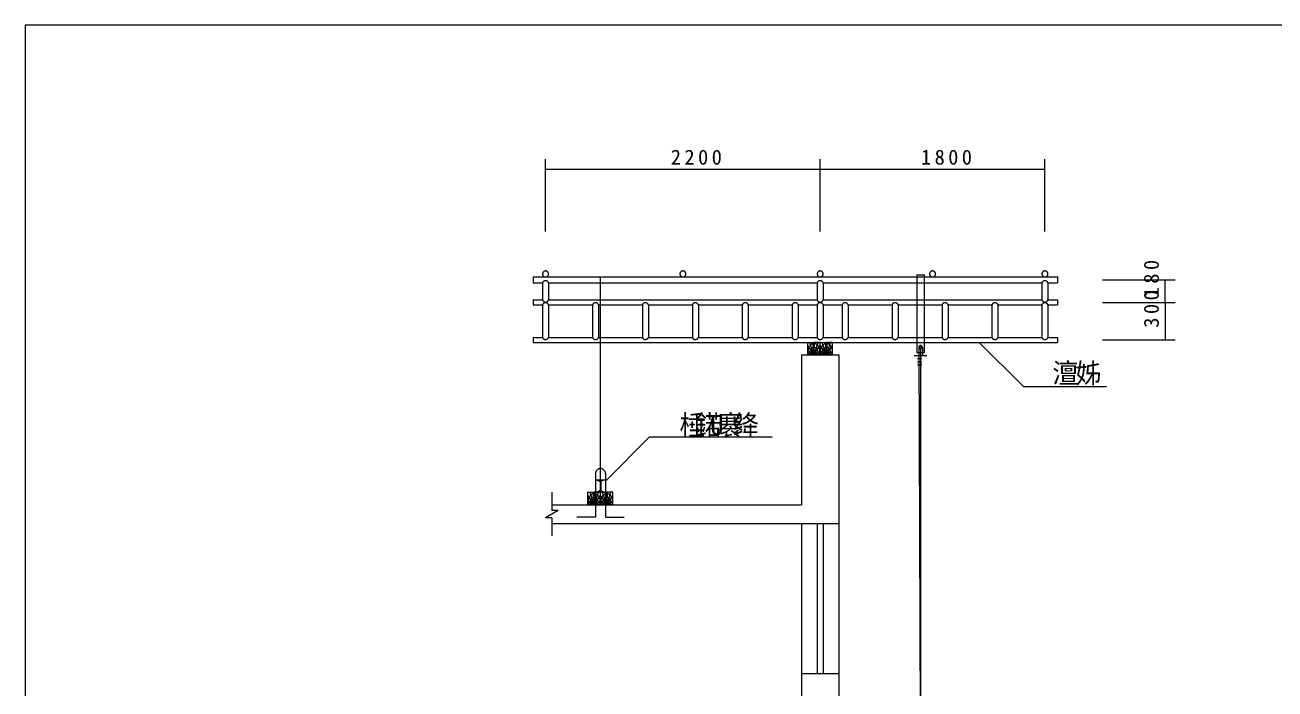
# Model space of a CAD drawing. Header units: metres. Extents: x 0 to 420, y 0 to 297.
# Drawn here: x 0 to 250.3, y 164.1 to 297 of the extents above; entities that cross this region are included whole.
import ezdxf

# ---------------------------------------------------------------- set-up
doc = ezdxf.new("R2010")
doc.units = ezdxf.units.M
doc.layers.add(' ', color=7, linetype='Continuous')
doc.layers.add('1651', color=7, linetype='Continuous')

msp = doc.modelspace()

# ---------------------------------------------------------------- linework, layer by layer
at = {"layer": ' '}
for p, q in [((104.24, 255.65), (104.24, 270.15)), ((104.24, 268.15), (159.24, 268.15)), ((159.24, 255.65), (159.24, 270.15)), ((159.24, 255.65), (159.24, 270.15)), ((159.24, 268.15), (204.24, 268.15)), ((204.24, 255.65), (204.24, 270.15)), ((101.76, 246.59), (206.74, 246.59)), ((101.76, 246.59), (101.76, 245.39)), ((101.76, 245.39), (103.64, 245.39)), ((103.64, 245.39), (103.64, 241.99)), ((104.84, 245.39), (158.64, 245.39)), ((104.84, 245.39), (104.84, 241.99)), ((115.24, 203.49), (115.24, 246.59)), ((158.64, 245.39), (158.64, 241.99)), ((159.84, 245.39), (203.64, 245.39)), ((159.84, 245.39), (159.84, 241.99)), ((178.59, 246.99), (178.59, 231.49)), ((178.59, 246.99), (180.09, 246.99)), ((180.09, 246.99), (180.09, 231.49)), ((203.64, 245.39), (203.64, 241.99)), ((204.84, 245.39), (206.74, 245.39)), ((204.84, 245.39), (204.84, 241.99)), ((206.74, 246.59), (206.74, 245.39)), ((215.8, 245.99), (230.3, 245.99)), ((228.3, 241.49), (228.3, 245.99)), ((101.76, 241.99), (101.76, 240.99)), ((101.76, 241.99), (103.64, 241.99)), ((101.76, 240.99), (103.64, 240.99)), ((103.64, 240.99), (103.64, 234.49)), ((104.84, 241.99), (158.64, 241.99)), ((104.84, 240.99), (113.64, 240.99)), ((104.84, 240.99), (104.84, 234.49)), ((113.64, 240.99), (113.64, 234.49)), ((114.84, 240.99), (114.84, 234.49)), ((114.84, 240.99), (123.64, 240.99)), ((123.64, 240.99), (123.64, 234.49)), ((124.84, 240.99), (124.84, 234.49)), ((124.84, 240.99), (133.64, 240.99)), ((133.64, 240.99), (133.64, 234.49)), ((134.84, 240.99), (143.64, 240.99)), ((134.84, 240.99), (134.84, 234.49)), ((143.64, 240.99), (143.64, 234.49)), ((144.84, 240.99), (153.64, 240.99)), ((144.84, 240.99), (144.84, 234.49)), ((153.64, 240.99), (153.64, 234.49)), ((154.84, 240.99), (158.64, 240.99)), ((154.84, 240.99), (154.84, 234.49)), ((158.64, 240.99), (158.64, 234.49)), ((159.84, 241.99), (203.64, 241.99)), ((159.84, 240.99), (163.64, 240.99)), ((159.84, 240.99), (159.84, 234.49)), ((163.64, 240.99), (163.64, 234.49)), ((164.84, 240.99), (173.64, 240.99)), ((164.84, 240.99), (164.84, 234.49)), ((173.64, 240.99), (173.64, 234.49)), ((174.84, 240.99), (174.84, 234.49)), ((174.84, 240.99), (183.64, 240.99)), ((183.64, 240.99), (183.64, 234.49)), ((184.84, 240.99), (193.64, 240.99)), ((184.84, 240.99), (184.84, 234.49)), ((193.64, 240.99), (193.64, 234.49)), ((194.84, 240.99), (203.64, 240.99)), ((194.84, 240.99), (194.84, 234.49)), ((203.64, 240.99), (203.64, 234.49)), ((204.84, 241.99), (206.74, 241.99)), ((204.84, 240.99), (206.74, 240.99)), ((204.84, 240.99), (204.84, 234.49)), ((206.74, 241.99), (206.74, 240.99)), ((215.8, 241.49), (230.3, 241.49)), ((215.8, 241.49), (230.3, 241.49)), ((228.3, 241.49), (228.3, 233.99)), ((228.3, 241.49), (228.3, 239.49)), ((101.76, 234.49), (101.76, 233.49)), ((101.76, 234.49), (103.64, 234.49)), ((101.76, 233.49), (206.74, 233.49)), ((104.84, 234.49), (113.64, 234.49)), ((114.84, 234.49), (123.64, 234.49)), ((124.84, 234.49), (133.64, 234.49)), ((134.84, 234.49), (143.64, 234.49)), ((144.84, 234.49), (153.64, 234.49)), ((154.84, 234.49), (158.64, 234.49)), ((156.74, 233.49), (157.99, 233.49)), ((156.74, 230.99), (156.74, 233.49)), ((157.99, 230.99), (157.17, 233.42)), ((157.99, 230.99), (157.86, 233.15)), ((157.99, 230.99), (157.99, 233.49)), ((159.24, 233.49), (157.99, 233.49)), ((157.99, 230.99), (157.99, 233.49)), ((157.99, 230.99), (158.82, 233.42)), ((157.99, 230.99), (158.12, 233.15)), ((159.24, 230.99), (159.24, 233.49)), ((159.24, 233.49), (160.49, 233.49)), ((159.24, 230.99), (159.24, 233.49)), ((160.49, 230.99), (159.67, 233.42)), ((159.84, 234.49), (163.64, 234.49)), ((160.49, 230.99), (160.36, 233.15)), ((161.74, 233.49), (160.49, 233.49)), ((160.49, 230.99), (160.49, 233.49)), ((160.49, 230.99), (160.49, 233.49)), ((160.49, 230.99), (161.32, 233.42)), ((160.49, 230.99), (160.62, 233.15)), ((161.74, 230.99), (161.74, 233.49)), ((164.84, 234.49), (173.64, 234.49)), ((174.84, 234.49), (183.64, 234.49)), ((184.84, 234.49), (193.64, 234.49)), ((191.09, 233.49), (199.93, 224.65)), ((194.84, 234.49), (203.64, 234.49)), ((204.84, 234.49), (206.74, 234.49)), ((206.74, 234.49), (206.74, 233.49)), ((215.8, 233.99), (230.3, 233.99)), ((156.74, 230.99), (157.99, 230.99)), ((157.99, 230.99), (156.81, 231.13)), ((157.99, 230.99), (156.82, 232.79)), ((157.99, 230.99), (156.87, 231.64)), ((157.99, 230.99), (159.16, 232.79)), ((157.99, 230.99), (159.11, 231.64)), ((157.99, 230.99), (159.17, 231.13)), ((159.24, 230.99), (157.99, 230.99)), ((159.24, 230.99), (160.49, 230.99)), ((160.49, 230.99), (159.31, 231.13)), ((160.49, 230.99), (159.32, 232.79)), ((160.49, 230.99), (159.37, 231.64)), ((160.49, 230.99), (161.66, 232.79)), ((160.49, 230.99), (161.61, 231.64)), ((160.49, 230.99), (161.67, 231.13)), ((161.74, 230.99), (160.49, 230.99)), ((178.09, 230.86), (180.59, 230.86)), ((178.59, 231.49), (180.09, 231.49)), ((178.97, 232.49), (179.34, 136.17)), ((179.34, 232.49), (179.34, 136.17)), ((179.34, 232.49), (179.34, 230.86)), ((179.7, 232.49), (179.7, 230.86)), ((178.72, 230.24), (179.59, 230.24)), ((178.72, 229.61), (179.59, 229.61)), ((178.72, 228.99), (179.59, 228.99)), ((199.93, 224.65), (216.55, 224.65)), ((116.24, 205.72), (125.08, 214.56)), ((125.08, 214.56), (149.65, 214.56)), ((114.24, 207.24), (114.24, 198.49)), ((114.39, 205.99), (115.09, 205.69)), ((114.39, 205.99), (116.09, 205.99)), ((115.18, 205.55), (115.18, 203.93)), ((115.3, 205.55), (115.3, 203.93)), ((116.09, 205.99), (115.4, 205.69)), ((116.24, 207.24), (116.24, 198.49)), ((112.74, 200.99), (112.74, 203.49)), ((112.74, 203.49), (113.99, 203.49)), ((113.99, 200.99), (112.82, 202.79)), ((113.99, 200.99), (113.17, 203.42)), ((113.99, 200.99), (113.86, 203.15)), ((113.99, 200.99), (113.99, 203.49)), ((113.99, 200.99), (113.99, 203.49)), ((115.24, 203.49), (113.99, 203.49)), ((113.99, 200.99), (114.82, 203.42)), ((113.99, 200.99), (114.12, 203.15)), ((113.99, 200.99), (115.16, 202.79)), ((115.09, 203.78), (114.39, 203.49)), ((114.39, 203.49), (116.09, 203.49)), ((115.24, 200.99), (115.24, 203.49)), ((115.24, 200.99), (115.24, 203.49)), ((115.24, 203.49), (116.49, 203.49)), ((116.49, 200.99), (115.32, 202.79)), ((115.4, 203.78), (116.09, 203.49)), ((116.49, 200.99), (115.67, 203.42)), ((116.49, 200.99), (116.36, 203.15)), ((116.49, 200.99), (116.49, 203.49)), ((116.49, 200.99), (116.49, 203.49)), ((117.74, 203.49), (116.49, 203.49)), ((116.49, 200.99), (117.32, 203.42)), ((116.49, 200.99), (116.62, 203.15)), ((116.49, 200.99), (117.66, 202.79)), ((117.74, 200.99), (117.74, 203.49)), ((112.74, 200.99), (113.99, 200.99)), ((113.99, 200.99), (112.81, 201.13)), ((113.99, 200.99), (112.87, 201.64)), ((113.99, 200.99), (115.11, 201.64)), ((113.99, 200.99), (115.17, 201.13)), ((115.24, 200.99), (113.99, 200.99)), ((115.24, 200.99), (116.49, 200.99)), ((116.49, 200.99), (115.31, 201.13)), ((116.49, 200.99), (115.37, 201.64)), ((116.49, 200.99), (117.61, 201.64)), ((116.49, 200.99), (117.67, 201.13)), ((117.74, 200.99), (116.49, 200.99)), ((114.24, 198.49), (110.49, 198.49)), ((116.24, 198.49), (119.99, 198.49))]:
    msp.add_line(p, q, dxfattribs=at)
for points in [[(104.84, 247.19), (104.84, 247.24), (104.83, 247.3), (104.82, 247.36), (104.8, 247.42), (104.77, 247.47), (104.74, 247.52), (104.71, 247.57), (104.67, 247.61), (104.62, 247.65), (104.58, 247.68), (104.52, 247.72), (104.47, 247.74), (104.42, 247.76), (104.36, 247.77), (104.3, 247.78), (104.24, 247.79), (104.18, 247.78), (104.12, 247.77), (104.07, 247.76), (104.01, 247.74), (103.96, 247.72), (103.91, 247.68), (103.86, 247.65), (103.82, 247.61), (103.78, 247.57), (103.74, 247.52), (103.71, 247.47), (103.69, 247.42), (103.67, 247.36), (103.65, 247.3), (103.64, 247.24), (103.64, 247.19), (103.64, 247.13), (103.65, 247.07), (103.67, 247.01), (103.69, 246.96), (103.71, 246.9), (103.74, 246.85), (103.78, 246.81), (103.82, 246.76), (103.86, 246.72), (103.91, 246.69), (103.96, 246.66), (104.01, 246.63), (104.07, 246.61), (104.12, 246.6), (104.18, 246.59), (104.24, 246.59), (104.3, 246.59), (104.36, 246.6), (104.42, 246.61), (104.47, 246.63), (104.52, 246.66), (104.58, 246.69), (104.62, 246.72), (104.67, 246.76), (104.71, 246.81), (104.74, 246.85), (104.77, 246.9), (104.8, 246.96), (104.82, 247.01), (104.83, 247.07), (104.84, 247.13), (104.84, 247.19)], [(104.84, 245.39), (104.82, 245.43), (104.8, 245.49), (104.77, 245.54), (104.73, 245.59), (104.69, 245.64), (104.64, 245.68), (104.59, 245.72), (104.54, 245.75), (104.48, 245.78), (104.42, 245.8), (104.36, 245.81), (104.3, 245.82), (104.24, 245.82), (104.18, 245.82), (104.12, 245.81), (104.06, 245.8), (104, 245.78), (103.94, 245.75), (103.89, 245.72), (103.84, 245.68), (103.8, 245.64), (103.75, 245.59), (103.72, 245.54), (103.69, 245.49), (103.66, 245.43), (103.64, 245.39)], [(132.34, 247.19), (132.34, 247.24), (132.33, 247.3), (132.32, 247.36), (132.3, 247.42), (132.27, 247.47), (132.24, 247.52), (132.21, 247.57), (132.17, 247.61), (132.12, 247.65), (132.08, 247.68), (132.02, 247.72), (131.97, 247.74), (131.92, 247.76), (131.86, 247.77), (131.8, 247.78), (131.74, 247.79), (131.68, 247.78), (131.62, 247.77), (131.57, 247.76), (131.51, 247.74), (131.46, 247.72), (131.41, 247.68), (131.36, 247.65), (131.32, 247.61), (131.28, 247.57), (131.24, 247.52), (131.21, 247.47), (131.19, 247.42), (131.17, 247.36), (131.15, 247.3), (131.14, 247.24), (131.14, 247.19), (131.14, 247.13), (131.15, 247.07), (131.17, 247.01), (131.19, 246.96), (131.21, 246.9), (131.24, 246.85), (131.28, 246.81), (131.32, 246.76), (131.36, 246.72), (131.41, 246.69), (131.46, 246.66), (131.51, 246.63), (131.57, 246.61), (131.62, 246.6), (131.68, 246.59), (131.74, 246.59), (131.8, 246.59), (131.86, 246.6), (131.92, 246.61), (131.97, 246.63), (132.02, 246.66), (132.08, 246.69), (132.12, 246.72), (132.17, 246.76), (132.21, 246.81), (132.24, 246.85), (132.27, 246.9), (132.3, 246.96), (132.32, 247.01), (132.33, 247.07), (132.34, 247.13), (132.34, 247.19)], [(159.84, 247.19), (159.84, 247.24), (159.83, 247.3), (159.82, 247.36), (159.8, 247.42), (159.77, 247.47), (159.74, 247.52), (159.71, 247.57), (159.67, 247.61), (159.62, 247.65), (159.58, 247.68), (159.52, 247.72), (159.47, 247.74), (159.42, 247.76), (159.36, 247.77), (159.3, 247.78), (159.24, 247.79), (159.18, 247.78), (159.12, 247.77), (159.07, 247.76), (159.01, 247.74), (158.96, 247.72), (158.91, 247.68), (158.86, 247.65), (158.82, 247.61), (158.78, 247.57), (158.74, 247.52), (158.71, 247.47), (158.69, 247.42), (158.67, 247.36), (158.65, 247.3), (158.64, 247.24), (158.64, 247.19), (158.64, 247.13), (158.65, 247.07), (158.67, 247.01), (158.69, 246.96), (158.71, 246.9), (158.74, 246.85), (158.78, 246.81), (158.82, 246.76), (158.86, 246.72), (158.91, 246.69), (158.96, 246.66), (159.01, 246.63), (159.07, 246.61), (159.12, 246.6), (159.18, 246.59), (159.24, 246.59), (159.3, 246.59), (159.36, 246.6), (159.42, 246.61), (159.47, 246.63), (159.52, 246.66), (159.58, 246.69), (159.62, 246.72), (159.67, 246.76), (159.71, 246.81), (159.74, 246.85), (159.77, 246.9), (159.8, 246.96), (159.82, 247.01), (159.83, 247.07), (159.84, 247.13), (159.84, 247.19)], [(159.84, 245.39), (159.82, 245.43), (159.8, 245.49), (159.77, 245.54), (159.73, 245.59), (159.69, 245.64), (159.64, 245.68), (159.59, 245.72), (159.54, 245.75), (159.48, 245.78), (159.42, 245.8), (159.36, 245.81), (159.3, 245.82), (159.24, 245.82), (159.18, 245.82), (159.12, 245.81), (159.06, 245.8), (159, 245.78), (158.94, 245.75), (158.89, 245.72), (158.84, 245.68), (158.8, 245.64), (158.75, 245.59), (158.72, 245.54), (158.69, 245.49), (158.66, 245.43), (158.64, 245.39)], [(182.34, 247.19), (182.34, 247.24), (182.33, 247.3), (182.32, 247.36), (182.3, 247.42), (182.27, 247.47), (182.24, 247.52), (182.21, 247.57), (182.17, 247.61), (182.12, 247.65), (182.08, 247.68), (182.02, 247.72), (181.97, 247.74), (181.92, 247.76), (181.86, 247.77), (181.8, 247.78), (181.74, 247.79), (181.68, 247.78), (181.62, 247.77), (181.57, 247.76), (181.51, 247.74), (181.46, 247.72), (181.41, 247.68), (181.36, 247.65), (181.32, 247.61), (181.28, 247.57), (181.24, 247.52), (181.21, 247.47), (181.19, 247.42), (181.17, 247.36), (181.15, 247.3), (181.14, 247.24), (181.14, 247.19), (181.14, 247.13), (181.15, 247.07), (181.17, 247.01), (181.19, 246.96), (181.21, 246.9), (181.24, 246.85), (181.28, 246.81), (181.32, 246.76), (181.36, 246.72), (181.41, 246.69), (181.46, 246.66), (181.51, 246.63), (181.57, 246.61), (181.62, 246.6), (181.68, 246.59), (181.74, 246.59), (181.8, 246.59), (181.86, 246.6), (181.92, 246.61), (181.97, 246.63), (182.02, 246.66), (182.08, 246.69), (182.12, 246.72), (182.17, 246.76), (182.21, 246.81), (182.24, 246.85), (182.27, 246.9), (182.3, 246.96), (182.32, 247.01), (182.33, 247.07), (182.34, 247.13), (182.34, 247.19)], [(204.84, 247.19), (204.84, 247.24), (204.83, 247.3), (204.82, 247.36), (204.8, 247.42), (204.77, 247.47), (204.74, 247.52), (204.71, 247.57), (204.67, 247.61), (204.62, 247.65), (204.58, 247.68), (204.52, 247.72), (204.47, 247.74), (204.42, 247.76), (204.36, 247.77), (204.3, 247.78), (204.24, 247.79), (204.18, 247.78), (204.12, 247.77), (204.07, 247.76), (204.01, 247.74), (203.96, 247.72), (203.91, 247.68), (203.86, 247.65), (203.82, 247.61), (203.78, 247.57), (203.74, 247.52), (203.71, 247.47), (203.69, 247.42), (203.67, 247.36), (203.65, 247.3), (203.64, 247.24), (203.64, 247.19), (203.64, 247.13), (203.65, 247.07), (203.67, 247.01), (203.69, 246.96), (203.71, 246.9), (203.74, 246.85), (203.78, 246.81), (203.82, 246.76), (203.86, 246.72), (203.91, 246.69), (203.96, 246.66), (204.01, 246.63), (204.07, 246.61), (204.12, 246.6), (204.18, 246.59), (204.24, 246.59), (204.3, 246.59), (204.36, 246.6), (204.42, 246.61), (204.47, 246.63), (204.52, 246.66), (204.58, 246.69), (204.62, 246.72), (204.67, 246.76), (204.71, 246.81), (204.74, 246.85), (204.77, 246.9), (204.8, 246.96), (204.82, 247.01), (204.83, 247.07), (204.84, 247.13), (204.84, 247.19)], [(204.84, 245.39), (204.82, 245.43), (204.8, 245.49), (204.77, 245.54), (204.73, 245.59), (204.69, 245.64), (204.64, 245.68), (204.59, 245.72), (204.54, 245.75), (204.48, 245.78), (204.42, 245.8), (204.36, 245.81), (204.3, 245.82), (204.24, 245.82), (204.18, 245.82), (204.12, 245.81), (204.06, 245.8), (204, 245.78), (203.94, 245.75), (203.89, 245.72), (203.84, 245.68), (203.8, 245.64), (203.75, 245.59), (203.72, 245.54), (203.69, 245.49), (203.66, 245.43), (203.64, 245.39)], [(103.64, 241.99), (103.66, 241.94), (103.69, 241.88), (103.72, 241.83), (103.75, 241.78), (103.8, 241.73), (103.84, 241.69), (103.89, 241.65), (103.94, 241.62), (104, 241.6), (104.06, 241.58), (104.12, 241.56), (104.18, 241.55), (104.24, 241.55), (104.3, 241.55), (104.36, 241.56), (104.42, 241.58), (104.48, 241.6), (104.54, 241.62), (104.59, 241.65), (104.64, 241.69), (104.69, 241.73), (104.73, 241.78), (104.77, 241.83), (104.8, 241.88), (104.82, 241.94), (104.84, 241.99)], [(104.84, 240.99), (104.82, 241.03), (104.8, 241.09), (104.77, 241.14), (104.73, 241.19), (104.69, 241.24), (104.64, 241.28), (104.59, 241.32), (104.54, 241.35), (104.48, 241.38), (104.42, 241.4), (104.36, 241.41), (104.3, 241.42), (104.24, 241.42), (104.18, 241.42), (104.12, 241.41), (104.06, 241.4), (104, 241.38), (103.94, 241.35), (103.89, 241.32), (103.84, 241.28), (103.8, 241.24), (103.75, 241.19), (103.72, 241.14), (103.69, 241.09), (103.66, 241.03), (103.64, 240.99)], [(114.84, 240.99), (114.82, 241.03), (114.8, 241.09), (114.77, 241.14), (114.73, 241.19), (114.69, 241.24), (114.64, 241.28), (114.59, 241.32), (114.54, 241.35), (114.48, 241.38), (114.42, 241.4), (114.36, 241.41), (114.3, 241.42), (114.24, 241.42), (114.18, 241.42), (114.12, 241.41), (114.06, 241.4), (114, 241.38), (113.94, 241.35), (113.89, 241.32), (113.84, 241.28), (113.8, 241.24), (113.75, 241.19), (113.72, 241.14), (113.69, 241.09), (113.66, 241.03), (113.64, 240.99)], [(124.84, 240.99), (124.82, 241.03), (124.8, 241.09), (124.77, 241.14), (124.73, 241.19), (124.69, 241.24), (124.64, 241.28), (124.59, 241.32), (124.54, 241.35), (124.48, 241.38), (124.42, 241.4), (124.36, 241.41), (124.3, 241.42), (124.24, 241.42), (124.18, 241.42), (124.12, 241.41), (124.06, 241.4), (124, 241.38), (123.94, 241.35), (123.89, 241.32), (123.84, 241.28), (123.8, 241.24), (123.75, 241.19), (123.72, 241.14), (123.69, 241.09), (123.66, 241.03), (123.64, 240.99)], [(134.84, 240.99), (134.82, 241.03), (134.8, 241.09), (134.77, 241.14), (134.73, 241.19), (134.69, 241.24), (134.64, 241.28), (134.59, 241.32), (134.54, 241.35), (134.48, 241.38), (134.42, 241.4), (134.36, 241.41), (134.3, 241.42), (134.24, 241.42), (134.18, 241.42), (134.12, 241.41), (134.06, 241.4), (134, 241.38), (133.94, 241.35), (133.89, 241.32), (133.84, 241.28), (133.8, 241.24), (133.75, 241.19), (133.72, 241.14), (133.69, 241.09), (133.66, 241.03), (133.64, 240.99)], [(144.84, 240.99), (144.82, 241.03), (144.8, 241.09), (144.77, 241.14), (144.73, 241.19), (144.69, 241.24), (144.64, 241.28), (144.59, 241.32), (144.54, 241.35), (144.48, 241.38), (144.42, 241.4), (144.36, 241.41), (144.3, 241.42), (144.24, 241.42), (144.18, 241.42), (144.12, 241.41), (144.06, 241.4), (144, 241.38), (143.94, 241.35), (143.89, 241.32), (143.84, 241.28), (143.8, 241.24), (143.75, 241.19), (143.72, 241.14), (143.69, 241.09), (143.66, 241.03), (143.64, 240.99)], [(154.84, 240.99), (154.82, 241.03), (154.8, 241.09), (154.77, 241.14), (154.73, 241.19), (154.69, 241.24), (154.64, 241.28), (154.59, 241.32), (154.54, 241.35), (154.48, 241.38), (154.42, 241.4), (154.36, 241.41), (154.3, 241.42), (154.24, 241.42), (154.18, 241.42), (154.12, 241.41), (154.06, 241.4), (154, 241.38), (153.94, 241.35), (153.89, 241.32), (153.84, 241.28), (153.8, 241.24), (153.75, 241.19), (153.72, 241.14), (153.69, 241.09), (153.66, 241.03), (153.64, 240.99)], [(158.64, 241.99), (158.66, 241.94), (158.69, 241.88), (158.72, 241.83), (158.75, 241.78), (158.8, 241.73), (158.84, 241.69), (158.89, 241.65), (158.94, 241.62), (159, 241.6), (159.06, 241.58), (159.12, 241.56), (159.18, 241.55), (159.24, 241.55), (159.3, 241.55), (159.36, 241.56), (159.42, 241.58), (159.48, 241.6), (159.54, 241.62), (159.59, 241.65), (159.64, 241.69), (159.69, 241.73), (159.73, 241.78), (159.77, 241.83), (159.8, 241.88), (159.82, 241.94), (159.84, 241.99)], [(159.84, 240.99), (159.82, 241.03), (159.8, 241.09), (159.77, 241.14), (159.73, 241.19), (159.69, 241.24), (159.64, 241.28), (159.59, 241.32), (159.54, 241.35), (159.48, 241.38), (159.42, 241.4), (159.36, 241.41), (159.3, 241.42), (159.24, 241.42), (159.18, 241.42), (159.12, 241.41), (159.06, 241.4), (159, 241.38), (158.94, 241.35), (158.89, 241.32), (158.84, 241.28), (158.8, 241.24), (158.75, 241.19), (158.72, 241.14), (158.69, 241.09), (158.66, 241.03), (158.64, 240.99)], [(164.84, 240.99), (164.82, 241.03), (164.8, 241.09), (164.77, 241.14), (164.73, 241.19), (164.69, 241.24), (164.64, 241.28), (164.59, 241.32), (164.54, 241.35), (164.48, 241.38), (164.42, 241.4), (164.36, 241.41), (164.3, 241.42), (164.24, 241.42), (164.18, 241.42), (164.12, 241.41), (164.06, 241.4), (164, 241.38), (163.94, 241.35), (163.89, 241.32), (163.84, 241.28), (163.8, 241.24), (163.75, 241.19), (163.72, 241.14), (163.69, 241.09), (163.66, 241.03), (163.64, 240.99)], [(174.84, 240.99), (174.82, 241.03), (174.8, 241.09), (174.77, 241.14), (174.73, 241.19), (174.69, 241.24), (174.64, 241.28), (174.59, 241.32), (174.54, 241.35), (174.48, 241.38), (174.42, 241.4), (174.36, 241.41), (174.3, 241.42), (174.24, 241.42), (174.18, 241.42), (174.12, 241.41), (174.06, 241.4), (174, 241.38), (173.94, 241.35), (173.89, 241.32), (173.84, 241.28), (173.8, 241.24), (173.75, 241.19), (173.72, 241.14), (173.69, 241.09), (173.66, 241.03), (173.64, 240.99)], [(184.84, 240.99), (184.82, 241.03), (184.8, 241.09), (184.77, 241.14), (184.73, 241.19), (184.69, 241.24), (184.64, 241.28), (184.59, 241.32), (184.54, 241.35), (184.48, 241.38), (184.42, 241.4), (184.36, 241.41), (184.3, 241.42), (184.24, 241.42), (184.18, 241.42), (184.12, 241.41), (184.06, 241.4), (184, 241.38), (183.94, 241.35), (183.89, 241.32), (183.84, 241.28), (183.8, 241.24), (183.75, 241.19), (183.72, 241.14), (183.69, 241.09), (183.66, 241.03), (183.64, 240.99)], [(194.84, 240.99), (194.82, 241.03), (194.8, 241.09), (194.77, 241.14), (194.73, 241.19), (194.69, 241.24), (194.64, 241.28), (194.59, 241.32), (194.54, 241.35), (194.48, 241.38), (194.42, 241.4), (194.36, 241.41), (194.3, 241.42), (194.24, 241.42), (194.18, 241.42), (194.12, 241.41), (194.06, 241.4), (194, 241.38), (193.94, 241.35), (193.89, 241.32), (193.84, 241.28), (193.8, 241.24), (193.75, 241.19), (193.72, 241.14), (193.69, 241.09), (193.66, 241.03), (193.64, 240.99)], [(203.64, 241.99), (203.66, 241.94), (203.69, 241.88), (203.72, 241.83), (203.75, 241.78), (203.8, 241.73), (203.84, 241.69), (203.89, 241.65), (203.94, 241.62), (204, 241.6), (204.06, 241.58), (204.12, 241.56), (204.18, 241.55), (204.24, 241.55), (204.3, 241.55), (204.36, 241.56), (204.42, 241.58), (204.48, 241.6), (204.54, 241.62), (204.59, 241.65), (204.64, 241.69), (204.69, 241.73), (204.73, 241.78), (204.77, 241.83), (204.8, 241.88), (204.82, 241.94), (204.84, 241.99)], [(204.84, 240.99), (204.82, 241.03), (204.8, 241.09), (204.77, 241.14), (204.73, 241.19), (204.69, 241.24), (204.64, 241.28), (204.59, 241.32), (204.54, 241.35), (204.48, 241.38), (204.42, 241.4), (204.36, 241.41), (204.3, 241.42), (204.24, 241.42), (204.18, 241.42), (204.12, 241.41), (204.06, 241.4), (204, 241.38), (203.94, 241.35), (203.89, 241.32), (203.84, 241.28), (203.8, 241.24), (203.75, 241.19), (203.72, 241.14), (203.69, 241.09), (203.66, 241.03), (203.64, 240.99)], [(103.64, 234.49), (103.66, 234.44), (103.69, 234.38), (103.72, 234.33), (103.75, 234.28), (103.8, 234.23), (103.84, 234.19), (103.89, 234.15), (103.94, 234.12), (104, 234.1), (104.06, 234.08), (104.12, 234.06), (104.18, 234.05), (104.24, 234.05), (104.3, 234.05), (104.36, 234.06), (104.42, 234.08), (104.48, 234.1), (104.54, 234.12), (104.59, 234.15), (104.64, 234.19), (104.69, 234.23), (104.73, 234.28), (104.77, 234.33), (104.8, 234.38), (104.82, 234.44), (104.84, 234.49)], [(113.64, 234.49), (113.66, 234.44), (113.69, 234.38), (113.72, 234.33), (113.75, 234.28), (113.8, 234.23), (113.84, 234.19), (113.89, 234.15), (113.94, 234.12), (114, 234.1), (114.06, 234.08), (114.12, 234.06), (114.18, 234.05), (114.24, 234.05), (114.3, 234.05), (114.36, 234.06), (114.42, 234.08), (114.48, 234.1), (114.54, 234.12), (114.59, 234.15), (114.64, 234.19), (114.69, 234.23), (114.73, 234.28), (114.77, 234.33), (114.8, 234.38), (114.82, 234.44), (114.84, 234.49)], [(123.64, 234.49), (123.66, 234.44), (123.69, 234.38), (123.72, 234.33), (123.75, 234.28), (123.8, 234.23), (123.84, 234.19), (123.89, 234.15), (123.94, 234.12), (124, 234.1), (124.06, 234.08), (124.12, 234.06), (124.18, 234.05), (124.24, 234.05), (124.3, 234.05), (124.36, 234.06), (124.42, 234.08), (124.48, 234.1), (124.54, 234.12), (124.59, 234.15), (124.64, 234.19), (124.69, 234.23), (124.73, 234.28), (124.77, 234.33), (124.8, 234.38), (124.82, 234.44), (124.84, 234.49)], [(133.64, 234.49), (133.66, 234.44), (133.69, 234.38), (133.72, 234.33), (133.75, 234.28), (133.8, 234.23), (133.84, 234.19), (133.89, 234.15), (133.94, 234.12), (134, 234.1), (134.06, 234.08), (134.12, 234.06), (134.18, 234.05), (134.24, 234.05), (134.3, 234.05), (134.36, 234.06), (134.42, 234.08), (134.48, 234.1), (134.54, 234.12), (134.59, 234.15), (134.64, 234.19), (134.69, 234.23), (134.73, 234.28), (134.77, 234.33), (134.8, 234.38), (134.82, 234.44), (134.84, 234.49)], [(143.64, 234.49), (143.66, 234.44), (143.69, 234.38), (143.72, 234.33), (143.75, 234.28), (143.8, 234.23), (143.84, 234.19), (143.89, 234.15), (143.94, 234.12), (144, 234.1), (144.06, 234.08), (144.12, 234.06), (144.18, 234.05), (144.24, 234.05), (144.3, 234.05), (144.36, 234.06), (144.42, 234.08), (144.48, 234.1), (144.54, 234.12), (144.59, 234.15), (144.64, 234.19), (144.69, 234.23), (144.73, 234.28), (144.77, 234.33), (144.8, 234.38), (144.82, 234.44), (144.84, 234.49)], [(153.64, 234.49), (153.66, 234.44), (153.69, 234.38), (153.72, 234.33), (153.75, 234.28), (153.8, 234.23), (153.84, 234.19), (153.89, 234.15), (153.94, 234.12), (154, 234.1), (154.06, 234.08), (154.12, 234.06), (154.18, 234.05), (154.24, 234.05), (154.3, 234.05), (154.36, 234.06), (154.42, 234.08), (154.48, 234.1), (154.54, 234.12), (154.59, 234.15), (154.64, 234.19), (154.69, 234.23), (154.73, 234.28), (154.77, 234.33), (154.8, 234.38), (154.82, 234.44), (154.84, 234.49)], [(157.99, 233.32), (157.82, 233.26), (157.68, 233.19), (157.54, 233.1), (157.4, 233), (157.28, 232.89), (157.17, 232.77), (157.07, 232.64), (156.99, 232.5), (156.92, 232.35), (156.86, 232.2), (156.82, 232.04), (156.8, 231.87), (156.79, 231.71), (156.8, 231.55), (156.82, 231.38), (156.86, 231.22), (156.92, 231.07), (156.96, 230.99)], [(159.03, 230.99), (159.07, 231.07), (159.12, 231.22), (159.16, 231.38), (159.18, 231.55), (159.19, 231.71), (159.18, 231.87), (159.16, 232.04), (159.12, 232.2), (159.07, 232.35), (158.99, 232.5), (158.91, 232.64), (158.81, 232.77), (158.7, 232.89), (158.58, 233), (158.45, 233.1), (158.31, 233.19), (158.16, 233.26), (158, 233.31), (157.99, 233.32)], [(158.64, 234.49), (158.66, 234.44), (158.69, 234.38), (158.72, 234.33), (158.75, 234.28), (158.8, 234.23), (158.84, 234.19), (158.89, 234.15), (158.94, 234.12), (159, 234.1), (159.06, 234.08), (159.12, 234.06), (159.18, 234.05), (159.24, 234.05), (159.3, 234.05), (159.36, 234.06), (159.42, 234.08), (159.48, 234.1), (159.54, 234.12), (159.59, 234.15), (159.64, 234.19), (159.69, 234.23), (159.73, 234.28), (159.77, 234.33), (159.8, 234.38), (159.82, 234.44), (159.84, 234.49)], [(160.49, 233.32), (160.32, 233.26), (160.18, 233.19), (160.04, 233.1), (159.9, 233), (159.78, 232.89), (159.67, 232.77), (159.57, 232.64), (159.49, 232.5), (159.42, 232.35), (159.36, 232.2), (159.32, 232.04), (159.3, 231.87), (159.29, 231.71), (159.3, 231.55), (159.32, 231.38), (159.36, 231.22), (159.42, 231.07), (159.46, 230.99)], [(161.53, 230.99), (161.57, 231.07), (161.62, 231.22), (161.66, 231.38), (161.68, 231.55), (161.69, 231.71), (161.68, 231.87), (161.66, 232.04), (161.62, 232.2), (161.57, 232.35), (161.49, 232.5), (161.41, 232.64), (161.31, 232.77), (161.2, 232.89), (161.08, 233), (160.95, 233.1), (160.81, 233.19), (160.66, 233.26), (160.5, 233.31), (160.49, 233.32)], [(163.64, 234.49), (163.66, 234.44), (163.69, 234.38), (163.72, 234.33), (163.75, 234.28), (163.8, 234.23), (163.84, 234.19), (163.89, 234.15), (163.94, 234.12), (164, 234.1), (164.06, 234.08), (164.12, 234.06), (164.18, 234.05), (164.24, 234.05), (164.3, 234.05), (164.36, 234.06), (164.42, 234.08), (164.48, 234.1), (164.54, 234.12), (164.59, 234.15), (164.64, 234.19), (164.69, 234.23), (164.73, 234.28), (164.77, 234.33), (164.8, 234.38), (164.82, 234.44), (164.84, 234.49)], [(173.64, 234.49), (173.66, 234.44), (173.69, 234.38), (173.72, 234.33), (173.75, 234.28), (173.8, 234.23), (173.84, 234.19), (173.89, 234.15), (173.94, 234.12), (174, 234.1), (174.06, 234.08), (174.12, 234.06), (174.18, 234.05), (174.24, 234.05), (174.3, 234.05), (174.36, 234.06), (174.42, 234.08), (174.48, 234.1), (174.54, 234.12), (174.59, 234.15), (174.64, 234.19), (174.69, 234.23), (174.73, 234.28), (174.77, 234.33), (174.8, 234.38), (174.82, 234.44), (174.84, 234.49)], [(179.7, 232.49), (179.7, 232.52), (179.69, 232.56), (179.68, 232.59), (179.67, 232.62), (179.66, 232.66), (179.64, 232.69), (179.62, 232.72), (179.59, 232.74), (179.57, 232.77), (179.54, 232.79), (179.51, 232.81), (179.48, 232.82), (179.44, 232.83), (179.41, 232.84), (179.37, 232.85), (179.34, 232.85), (179.3, 232.85), (179.27, 232.84), (179.23, 232.83), (179.2, 232.82), (179.17, 232.81), (179.14, 232.79), (179.11, 232.77), (179.08, 232.74), (179.06, 232.72), (179.04, 232.69), (179.02, 232.66), (179, 232.62), (178.99, 232.59), (178.98, 232.56), (178.98, 232.52), (178.97, 232.49), (178.97, 232.49)], [(183.64, 234.49), (183.66, 234.44), (183.69, 234.38), (183.72, 234.33), (183.75, 234.28), (183.8, 234.23), (183.84, 234.19), (183.89, 234.15), (183.94, 234.12), (184, 234.1), (184.06, 234.08), (184.12, 234.06), (184.18, 234.05), (184.24, 234.05), (184.3, 234.05), (184.36, 234.06), (184.42, 234.08), (184.48, 234.1), (184.54, 234.12), (184.59, 234.15), (184.64, 234.19), (184.69, 234.23), (184.73, 234.28), (184.77, 234.33), (184.8, 234.38), (184.82, 234.44), (184.84, 234.49)], [(193.64, 234.49), (193.66, 234.44), (193.69, 234.38), (193.72, 234.33), (193.75, 234.28), (193.8, 234.23), (193.84, 234.19), (193.89, 234.15), (193.94, 234.12), (194, 234.1), (194.06, 234.08), (194.12, 234.06), (194.18, 234.05), (194.24, 234.05), (194.3, 234.05), (194.36, 234.06), (194.42, 234.08), (194.48, 234.1), (194.54, 234.12), (194.59, 234.15), (194.64, 234.19), (194.69, 234.23), (194.73, 234.28), (194.77, 234.33), (194.8, 234.38), (194.82, 234.44), (194.84, 234.49)], [(203.64, 234.49), (203.66, 234.44), (203.69, 234.38), (203.72, 234.33), (203.75, 234.28), (203.8, 234.23), (203.84, 234.19), (203.89, 234.15), (203.94, 234.12), (204, 234.1), (204.06, 234.08), (204.12, 234.06), (204.18, 234.05), (204.24, 234.05), (204.3, 234.05), (204.36, 234.06), (204.42, 234.08), (204.48, 234.1), (204.54, 234.12), (204.59, 234.15), (204.64, 234.19), (204.69, 234.23), (204.73, 234.28), (204.77, 234.33), (204.8, 234.38), (204.82, 234.44), (204.84, 234.49)], [(157.99, 232.51), (157.89, 232.49), (157.8, 232.45), (157.71, 232.41), (157.62, 232.36), (157.54, 232.3), (157.46, 232.23), (157.4, 232.16), (157.34, 232.08), (157.29, 231.99), (157.24, 231.9), (157.21, 231.81), (157.19, 231.71), (157.17, 231.61), (157.17, 231.51), (157.17, 231.41), (157.19, 231.31), (157.21, 231.21), (157.24, 231.12), (157.29, 231.03), (157.31, 230.99)], [(157.99, 231.93), (157.94, 231.91), (157.88, 231.89), (157.83, 231.87), (157.78, 231.84), (157.73, 231.8), (157.69, 231.76), (157.65, 231.72), (157.61, 231.67), (157.58, 231.62), (157.56, 231.56), (157.53, 231.51), (157.52, 231.45), (157.51, 231.39), (157.51, 231.33), (157.51, 231.27), (157.52, 231.21), (157.53, 231.15), (157.56, 231.1), (157.58, 231.04), (157.61, 230.99), (157.62, 230.99)], [(157.99, 231.47), (157.97, 231.46), (157.94, 231.44), (157.91, 231.43), (157.89, 231.41), (157.86, 231.39), (157.84, 231.37), (157.82, 231.34), (157.81, 231.31), (157.79, 231.29), (157.78, 231.26), (157.78, 231.23), (157.77, 231.2), (157.77, 231.17), (157.77, 231.13), (157.78, 231.1), (157.78, 231.07), (157.79, 231.04), (157.81, 231.02), (157.82, 230.99), (157.83, 230.99)], [(158.67, 230.99), (158.7, 231.03), (158.74, 231.12), (158.77, 231.21), (158.8, 231.31), (158.81, 231.41), (158.82, 231.51), (158.81, 231.61), (158.8, 231.71), (158.77, 231.81), (158.74, 231.9), (158.7, 231.99), (158.65, 232.08), (158.59, 232.16), (158.52, 232.23), (158.45, 232.3), (158.36, 232.36), (158.28, 232.41), (158.19, 232.45), (158.09, 232.49), (158, 232.51), (157.99, 232.51)], [(158.37, 230.99), (158.37, 230.99), (158.4, 231.04), (158.43, 231.1), (158.45, 231.15), (158.46, 231.21), (158.47, 231.27), (158.48, 231.33), (158.47, 231.39), (158.46, 231.45), (158.45, 231.51), (158.43, 231.56), (158.4, 231.62), (158.37, 231.67), (158.34, 231.72), (158.3, 231.76), (158.25, 231.8), (158.2, 231.84), (158.15, 231.87), (158.1, 231.89), (158.04, 231.91), (157.99, 231.93)], [(158.16, 230.99), (158.16, 230.99), (158.18, 231.02), (158.19, 231.04), (158.2, 231.07), (158.21, 231.1), (158.21, 231.13), (158.21, 231.17), (158.21, 231.2), (158.21, 231.23), (158.2, 231.26), (158.19, 231.29), (158.18, 231.31), (158.16, 231.34), (158.14, 231.37), (158.12, 231.39), (158.1, 231.41), (158.07, 231.43), (158.05, 231.44), (158.02, 231.46), (157.99, 231.47)], [(160.49, 232.51), (160.39, 232.49), (160.3, 232.45), (160.21, 232.41), (160.12, 232.36), (160.04, 232.3), (159.96, 232.23), (159.9, 232.16), (159.84, 232.08), (159.79, 231.99), (159.74, 231.9), (159.71, 231.81), (159.69, 231.71), (159.67, 231.61), (159.67, 231.51), (159.67, 231.41), (159.69, 231.31), (159.71, 231.21), (159.74, 231.12), (159.79, 231.03), (159.81, 230.99)], [(160.49, 231.93), (160.44, 231.91), (160.38, 231.89), (160.33, 231.87), (160.28, 231.84), (160.23, 231.8), (160.19, 231.76), (160.15, 231.72), (160.11, 231.67), (160.08, 231.62), (160.06, 231.56), (160.03, 231.51), (160.02, 231.45), (160.01, 231.39), (160.01, 231.33), (160.01, 231.27), (160.02, 231.21), (160.03, 231.15), (160.06, 231.1), (160.08, 231.04), (160.11, 230.99), (160.12, 230.99)], [(160.49, 231.47), (160.47, 231.46), (160.44, 231.44), (160.41, 231.43), (160.39, 231.41), (160.36, 231.39), (160.34, 231.37), (160.32, 231.34), (160.31, 231.31), (160.29, 231.29), (160.28, 231.26), (160.28, 231.23), (160.27, 231.2), (160.27, 231.17), (160.27, 231.13), (160.28, 231.1), (160.28, 231.07), (160.29, 231.04), (160.31, 231.02), (160.32, 230.99), (160.33, 230.99)], [(161.17, 230.99), (161.2, 231.03), (161.24, 231.12), (161.27, 231.21), (161.3, 231.31), (161.31, 231.41), (161.32, 231.51), (161.31, 231.61), (161.3, 231.71), (161.27, 231.81), (161.24, 231.9), (161.2, 231.99), (161.15, 232.08), (161.09, 232.16), (161.02, 232.23), (160.95, 232.3), (160.86, 232.36), (160.78, 232.41), (160.69, 232.45), (160.59, 232.49), (160.5, 232.51), (160.49, 232.51)], [(160.87, 230.99), (160.87, 230.99), (160.9, 231.04), (160.93, 231.1), (160.95, 231.15), (160.96, 231.21), (160.97, 231.27), (160.98, 231.33), (160.97, 231.39), (160.96, 231.45), (160.95, 231.51), (160.93, 231.56), (160.9, 231.62), (160.87, 231.67), (160.84, 231.72), (160.8, 231.76), (160.75, 231.8), (160.7, 231.84), (160.65, 231.87), (160.6, 231.89), (160.54, 231.91), (160.49, 231.93)], [(160.66, 230.99), (160.66, 230.99), (160.68, 231.02), (160.69, 231.04), (160.7, 231.07), (160.71, 231.1), (160.71, 231.13), (160.71, 231.17), (160.71, 231.2), (160.71, 231.23), (160.7, 231.26), (160.69, 231.29), (160.68, 231.31), (160.66, 231.34), (160.64, 231.37), (160.62, 231.39), (160.6, 231.41), (160.57, 231.43), (160.55, 231.44), (160.52, 231.46), (160.49, 231.47)], [(179.59, 232.49), (179.59, 232.51), (179.58, 232.53), (179.58, 232.56), (179.57, 232.58), (179.56, 232.6), (179.54, 232.62), (179.53, 232.64), (179.51, 232.66), (179.5, 232.68), (179.48, 232.69), (179.45, 232.71), (179.43, 232.72), (179.41, 232.73), (179.39, 232.73), (179.36, 232.73), (179.34, 232.74), (179.31, 232.73), (179.29, 232.73), (179.26, 232.73), (179.24, 232.72), (179.22, 232.71), (179.2, 232.69), (179.18, 232.68), (179.16, 232.66), (179.14, 232.64), (179.13, 232.62), (179.12, 232.6), (179.11, 232.58), (179.1, 232.56), (179.09, 232.53), (179.09, 232.51), (179.09, 232.49), (179.09, 232.46), (179.09, 232.44), (179.1, 232.41), (179.11, 232.39), (179.12, 232.37), (179.13, 232.35), (179.14, 232.33), (179.16, 232.31), (179.18, 232.29), (179.2, 232.28), (179.22, 232.27), (179.24, 232.25), (179.26, 232.25), (179.29, 232.24), (179.31, 232.24), (179.34, 232.24), (179.36, 232.24), (179.39, 232.24), (179.41, 232.25), (179.43, 232.25), (179.45, 232.27), (179.48, 232.28), (179.5, 232.29), (179.51, 232.31), (179.53, 232.33), (179.54, 232.35), (179.56, 232.37), (179.57, 232.39), (179.58, 232.41), (179.58, 232.44), (179.59, 232.46), (179.59, 232.49)], [(116.24, 207.24), (116.24, 207.33), (116.22, 207.43), (116.2, 207.53), (116.16, 207.62), (116.12, 207.71), (116.07, 207.79), (116.01, 207.87), (115.95, 207.94), (115.88, 208.01), (115.8, 208.07), (115.71, 208.12), (115.62, 208.16), (115.53, 208.19), (115.44, 208.22), (115.34, 208.23), (115.24, 208.24), (115.14, 208.23), (115.05, 208.22), (114.95, 208.19), (114.86, 208.16), (114.77, 208.12), (114.69, 208.07), (114.61, 208.01), (114.53, 207.94), (114.47, 207.87), (114.41, 207.79), (114.36, 207.71), (114.32, 207.62), (114.28, 207.53), (114.26, 207.43), (114.25, 207.33), (114.24, 207.24), (114.24, 207.24)], [(115.18, 205.55), (115.18, 205.56), (115.18, 205.58), (115.18, 205.59), (115.17, 205.61), (115.17, 205.62), (115.16, 205.64), (115.15, 205.65), (115.14, 205.66), (115.13, 205.67), (115.11, 205.68), (115.1, 205.69), (115.09, 205.69)], [(115.4, 205.69), (115.38, 205.69), (115.37, 205.68), (115.36, 205.67), (115.34, 205.66), (115.33, 205.65), (115.32, 205.64), (115.32, 205.62), (115.31, 205.61), (115.3, 205.59), (115.3, 205.58), (115.3, 205.56), (115.3, 205.55), (115.3, 205.55)], [(113.99, 203.32), (113.82, 203.26), (113.68, 203.19), (113.53, 203.1), (113.4, 203), (113.28, 202.89), (113.17, 202.77), (113.07, 202.64), (112.99, 202.5), (112.92, 202.35), (112.86, 202.2), (112.82, 202.04), (112.8, 201.87), (112.79, 201.71), (112.8, 201.55), (112.82, 201.38), (112.86, 201.22), (112.92, 201.07), (112.96, 200.99)], [(115.03, 200.99), (115.06, 201.07), (115.12, 201.22), (115.16, 201.38), (115.18, 201.55), (115.19, 201.71), (115.18, 201.87), (115.16, 202.04), (115.12, 202.2), (115.06, 202.35), (114.99, 202.5), (114.91, 202.64), (114.81, 202.77), (114.7, 202.89), (114.58, 203), (114.45, 203.1), (114.31, 203.19), (114.16, 203.26), (114, 203.31), (113.99, 203.32)], [(115.09, 203.78), (115.1, 203.78), (115.11, 203.79), (115.13, 203.8), (115.14, 203.81), (115.15, 203.82), (115.16, 203.84), (115.17, 203.85), (115.17, 203.86), (115.18, 203.88), (115.18, 203.9), (115.18, 203.91), (115.18, 203.93)], [(116.49, 203.32), (116.32, 203.26), (116.18, 203.19), (116.03, 203.1), (115.9, 203), (115.78, 202.89), (115.67, 202.77), (115.57, 202.64), (115.49, 202.5), (115.42, 202.35), (115.36, 202.2), (115.32, 202.04), (115.3, 201.87), (115.29, 201.71), (115.3, 201.55), (115.32, 201.38), (115.36, 201.22), (115.42, 201.07), (115.46, 200.99)], [(115.3, 203.93), (115.3, 203.91), (115.3, 203.9), (115.3, 203.88), (115.31, 203.86), (115.32, 203.85), (115.32, 203.84), (115.33, 203.82), (115.34, 203.81), (115.36, 203.8), (115.37, 203.79), (115.38, 203.78), (115.4, 203.78)], [(117.53, 200.99), (117.56, 201.07), (117.62, 201.22), (117.66, 201.38), (117.68, 201.55), (117.69, 201.71), (117.68, 201.87), (117.66, 202.04), (117.62, 202.2), (117.56, 202.35), (117.49, 202.5), (117.41, 202.64), (117.31, 202.77), (117.2, 202.89), (117.08, 203), (116.95, 203.1), (116.81, 203.19), (116.66, 203.26), (116.5, 203.31), (116.49, 203.32)], [(113.99, 202.51), (113.89, 202.49), (113.79, 202.45), (113.7, 202.41), (113.62, 202.36), (113.54, 202.3), (113.46, 202.23), (113.4, 202.16), (113.34, 202.08), (113.29, 201.99), (113.24, 201.9), (113.21, 201.81), (113.18, 201.71), (113.17, 201.61), (113.16, 201.51), (113.17, 201.41), (113.18, 201.31), (113.21, 201.21), (113.24, 201.12), (113.29, 201.03), (113.31, 200.99)], [(113.99, 201.93), (113.94, 201.91), (113.88, 201.89), (113.83, 201.87), (113.78, 201.84), (113.73, 201.8), (113.69, 201.76), (113.65, 201.72), (113.61, 201.67), (113.58, 201.62), (113.55, 201.56), (113.53, 201.51), (113.52, 201.45), (113.51, 201.39), (113.51, 201.33), (113.51, 201.27), (113.52, 201.21), (113.53, 201.15), (113.55, 201.1), (113.58, 201.04), (113.61, 200.99), (113.62, 200.99)], [(113.99, 201.47), (113.96, 201.46), (113.94, 201.44), (113.91, 201.43), (113.89, 201.41), (113.86, 201.39), (113.84, 201.37), (113.82, 201.34), (113.81, 201.31), (113.79, 201.29), (113.78, 201.26), (113.78, 201.23), (113.77, 201.2), (113.77, 201.17), (113.77, 201.13), (113.78, 201.1), (113.78, 201.07), (113.79, 201.04), (113.81, 201.02), (113.82, 200.99), (113.83, 200.99)], [(114.67, 200.99), (114.7, 201.03), (114.74, 201.12), (114.77, 201.21), (114.8, 201.31), (114.81, 201.41), (114.82, 201.51), (114.81, 201.61), (114.8, 201.71), (114.77, 201.81), (114.74, 201.9), (114.7, 201.99), (114.65, 202.08), (114.59, 202.16), (114.52, 202.23), (114.44, 202.3), (114.36, 202.36), (114.28, 202.41), (114.19, 202.45), (114.09, 202.49), (114, 202.51), (113.99, 202.51)], [(114.37, 200.99), (114.37, 200.99), (114.4, 201.04), (114.43, 201.1), (114.45, 201.15), (114.46, 201.21), (114.47, 201.27), (114.47, 201.33), (114.47, 201.39), (114.46, 201.45), (114.45, 201.51), (114.43, 201.56), (114.4, 201.62), (114.37, 201.67), (114.34, 201.72), (114.3, 201.76), (114.25, 201.8), (114.2, 201.84), (114.15, 201.87), (114.1, 201.89), (114.04, 201.91), (113.99, 201.93)], [(114.16, 200.99), (114.16, 200.99), (114.18, 201.02), (114.19, 201.04), (114.2, 201.07), (114.21, 201.1), (114.21, 201.13), (114.21, 201.17), (114.21, 201.2), (114.21, 201.23), (114.2, 201.26), (114.19, 201.29), (114.18, 201.31), (114.16, 201.34), (114.14, 201.37), (114.12, 201.39), (114.1, 201.41), (114.07, 201.43), (114.05, 201.44), (114.02, 201.46), (113.99, 201.47)], [(116.49, 202.51), (116.39, 202.49), (116.29, 202.45), (116.2, 202.41), (116.12, 202.36), (116.04, 202.3), (115.96, 202.23), (115.9, 202.16), (115.84, 202.08), (115.79, 201.99), (115.74, 201.9), (115.71, 201.81), (115.68, 201.71), (115.67, 201.61), (115.66, 201.51), (115.67, 201.41), (115.68, 201.31), (115.71, 201.21), (115.74, 201.12), (115.79, 201.03), (115.81, 200.99)], [(116.49, 201.93), (116.44, 201.91), (116.38, 201.89), (116.33, 201.87), (116.28, 201.84), (116.23, 201.8), (116.19, 201.76), (116.15, 201.72), (116.11, 201.67), (116.08, 201.62), (116.05, 201.56), (116.03, 201.51), (116.02, 201.45), (116.01, 201.39), (116.01, 201.33), (116.01, 201.27), (116.02, 201.21), (116.03, 201.15), (116.05, 201.1), (116.08, 201.04), (116.11, 200.99), (116.12, 200.99)], [(116.49, 201.47), (116.46, 201.46), (116.44, 201.44), (116.41, 201.43), (116.39, 201.41), (116.36, 201.39), (116.34, 201.37), (116.32, 201.34), (116.31, 201.31), (116.29, 201.29), (116.28, 201.26), (116.28, 201.23), (116.27, 201.2), (116.27, 201.17), (116.27, 201.13), (116.28, 201.1), (116.28, 201.07), (116.29, 201.04), (116.31, 201.02), (116.32, 200.99), (116.33, 200.99)], [(117.17, 200.99), (117.2, 201.03), (117.24, 201.12), (117.27, 201.21), (117.3, 201.31), (117.31, 201.41), (117.32, 201.51), (117.31, 201.61), (117.3, 201.71), (117.27, 201.81), (117.24, 201.9), (117.2, 201.99), (117.15, 202.08), (117.09, 202.16), (117.02, 202.23), (116.94, 202.3), (116.86, 202.36), (116.78, 202.41), (116.69, 202.45), (116.59, 202.49), (116.5, 202.51), (116.49, 202.51)], [(116.87, 200.99), (116.87, 200.99), (116.9, 201.04), (116.93, 201.1), (116.95, 201.15), (116.96, 201.21), (116.97, 201.27), (116.97, 201.33), (116.97, 201.39), (116.96, 201.45), (116.95, 201.51), (116.93, 201.56), (116.9, 201.62), (116.87, 201.67), (116.84, 201.72), (116.8, 201.76), (116.75, 201.8), (116.7, 201.84), (116.65, 201.87), (116.6, 201.89), (116.54, 201.91), (116.49, 201.93)], [(116.66, 200.99), (116.66, 200.99), (116.68, 201.02), (116.69, 201.04), (116.7, 201.07), (116.71, 201.1), (116.71, 201.13), (116.71, 201.17), (116.71, 201.2), (116.71, 201.23), (116.7, 201.26), (116.69, 201.29), (116.68, 201.31), (116.66, 201.34), (116.64, 201.37), (116.62, 201.39), (116.6, 201.41), (116.57, 201.43), (116.55, 201.44), (116.52, 201.46), (116.49, 201.47)]]:
    msp.add_lwpolyline(points, dxfattribs=at)
for p, q in [((420, 297), (0, 297)), ((0, 297), (0, 0))]:
    msp.add_line(p, q)
at = {"layer": '1651'}
for p, q in [((155.49, 230.99), (155.49, 200.99)), ((155.49, 230.99), (162.99, 230.99)), ((162.99, 230.99), (162.99, 197.24)), ((105.49, 203.49), (105.49, 199.86)), ((105.49, 200.99), (155.49, 200.99)), ((106.74, 199.86), (104.24, 198.36)), ((105.49, 198.36), (104.24, 198.36)), ((106.74, 199.86), (105.49, 199.86)), ((105.49, 198.36), (105.49, 194.74)), ((105.49, 197.24), (162.99, 197.24)), ((155.49, 197.24), (155.49, 167.24)), ((158.62, 197.24), (158.62, 167.24)), ((159.87, 197.24), (159.87, 167.24)), ((162.99, 197.24), (162.99, 167.24)), ((155.49, 167.24), (155.49, 133.67)), ((155.49, 167.24), (162.99, 167.24)), ((162.99, 167.24), (162.99, 69.12))]:
    msp.add_line(p, q, dxfattribs=at)

# ---------------------------------------------------------------- texts
at = {"layer": ' '}
for s, height, p in [('2', 3, (129.33, 269.06)), ('2', 3, (132.06, 269.06)), ('0', 3, (134.78, 269.06)), ('0', 3, (137.51, 269.06)), ('1', 3, (179.42, 269.06)), ('8', 3, (182.15, 269.06)), ('0', 3, (184.88, 269.06)), ('0', 3, (187.6, 269.06)), ('澶', 4, (205.77, 225.32)), ('姊', 4, (210.33, 225.32)), ('棰', 4, (131.1, 214.94)), ('鍩', 4, (134.15, 214.94)), ('U', 4, (137.19, 214.94)), ('褰', 4, (138.71, 214.94)), ('绛', 4, (141.75, 214.94))]:
    msp.add_text(s, height=height, dxfattribs=at).set_placement(p)
for s, p in [('0', (227.05, 247.96)), ('8', (227.05, 245.23)), ('0', (227.05, 241.88)), ('1', (227.05, 242.5)), ('0', (227.05, 239.15)), ('3', (227.05, 236.42))]:
    msp.add_text(s, height=3, rotation=90, dxfattribs=at).set_placement(p)

doc.saveas('drawing.dxf')
